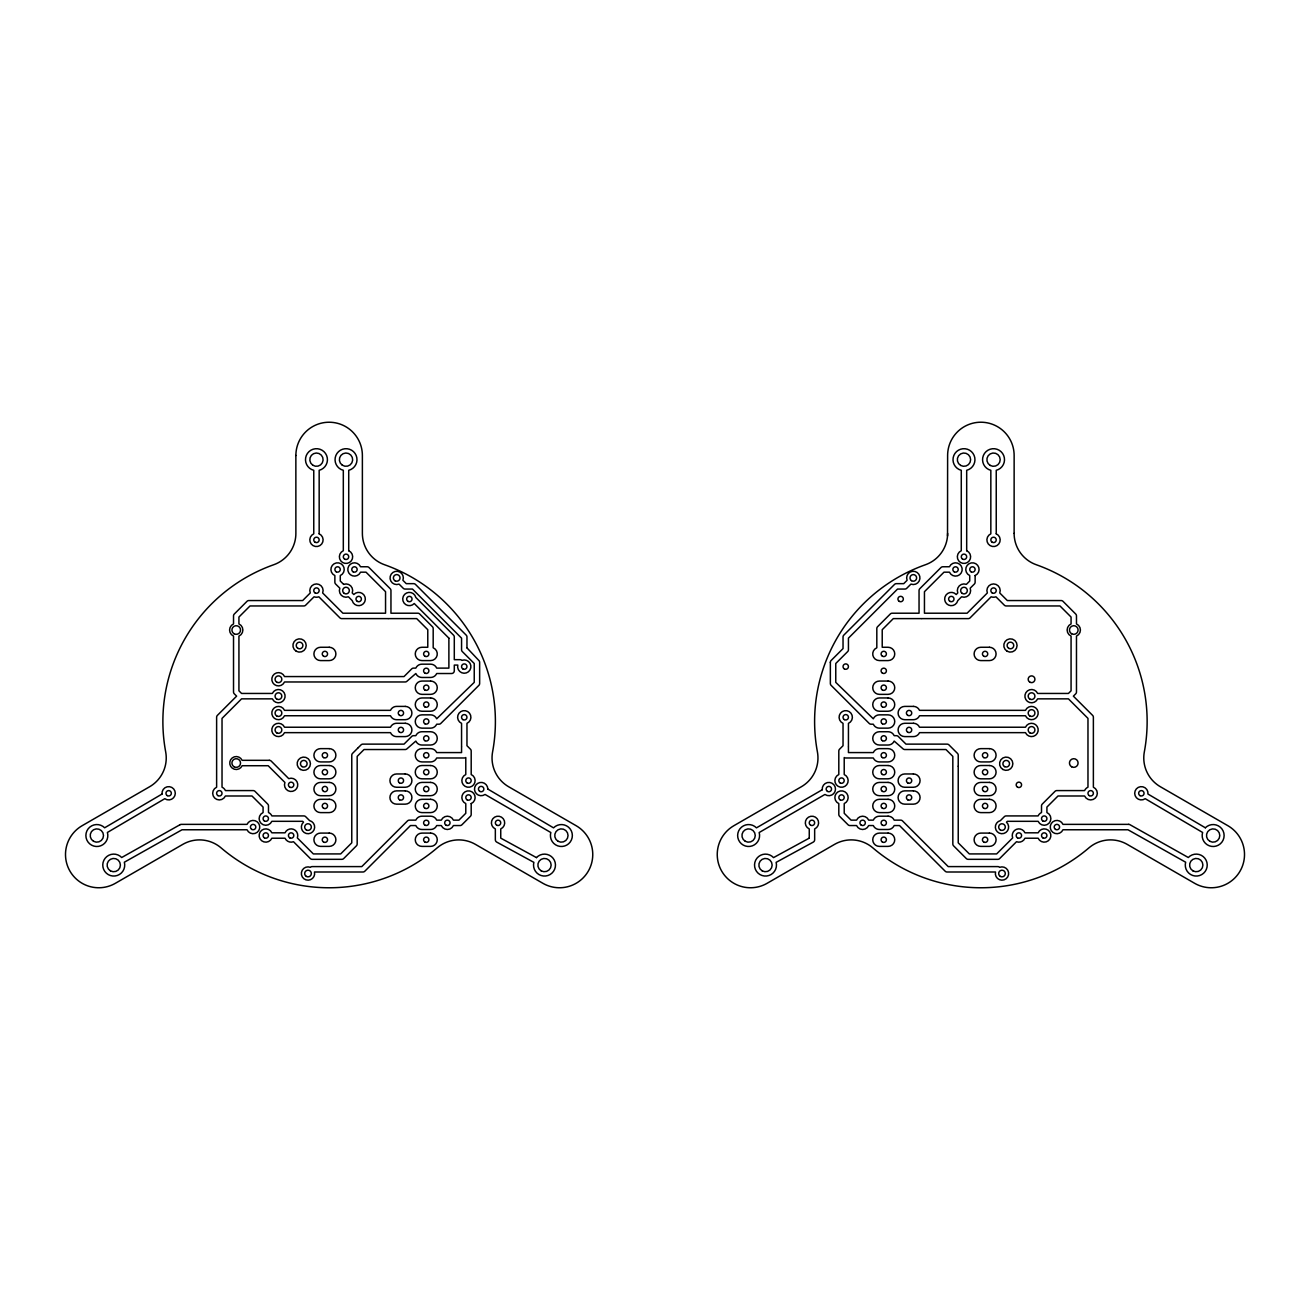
<?xml version="1.0" encoding="UTF-8"?>
<svg xmlns="http://www.w3.org/2000/svg" width="1310" height="1310" viewBox="0 0 1310 1310"><rect width="100%" height="100%" fill="white"/><g stroke="black" fill="none" stroke-linecap="round" stroke-linejoin="round"><path stroke-width="1.5" d="M461.562 746.978L461.562 752.579L436.688 752.579A6.648 6.648 0 0 0 430.613 748.632L421.902 748.632A6.648 6.648 0 0 0 415.254 755.28A6.648 6.648 0 0 0 421.902 761.929L430.613 761.929A6.648 6.648 0 0 0 436.688 757.982L464.149 757.982A2.702 2.702 0 0 0 465.787 757.508L465.787 774.538A6.648 6.648 0 0 0 463.249 784.706A6.648 6.648 0 0 0 473.729 784.706A6.648 6.648 0 0 0 471.191 774.538L471.191 751.056A2.702 2.702 0 0 0 470.29 749.042L466.966 745.717L466.966 723.349A6.648 6.648 0 0 0 469.504 713.18A6.648 6.648 0 0 0 459.024 713.18A6.648 6.648 0 0 0 461.562 723.349L461.562 746.7M848.438 746.7L848.438 723.349A6.648 6.648 0 0 0 850.976 713.18A6.648 6.648 0 0 0 840.496 713.18A6.648 6.648 0 0 0 843.034 723.349L843.034 745.717L839.71 749.042A2.702 2.702 0 0 0 838.809 751.056L838.809 774.538A6.648 6.648 0 0 0 836.271 784.706A6.648 6.648 0 0 0 846.751 784.706A6.648 6.648 0 0 0 844.213 774.538L844.213 757.508A2.702 2.702 0 0 0 845.736 757.982L873.312 757.982A6.648 6.648 0 0 0 879.387 761.929L888.098 761.929A6.648 6.648 0 0 0 894.746 755.28A6.648 6.648 0 0 0 888.098 748.632L879.387 748.632A6.648 6.648 0 0 0 873.312 752.579L848.438 752.579L848.438 746.978M947.523 535.954L947.621 455.471A33.258 33.258 0 0 1 980.879 422.213A33.258 33.258 0 0 1 1014.137 455.471L1014.12 533.399M388.12 618.615L341.795 618.615A2.702 2.702 0 0 1 339.88 617.829L318.838 596.787A6.648 6.648 0 0 1 314.072 596.787L305.705 605.154A2.702 2.702 0 0 1 303.642 605.957L250.013 605.957L238.928 617.043L238.928 623.937A6.648 6.648 0 0 1 238.928 636.087L238.928 690.812L241.564 693.448L272.365 693.448A6.648 6.648 0 0 1 282.551 690.91A6.648 6.648 0 0 1 282.551 701.39A6.648 6.648 0 0 1 272.365 698.852L241.564 698.852L222.029 718.388L222.029 787.212A6.648 6.648 0 0 1 225.402 790.585L253.108 790.585A2.702 2.702 0 0 1 255.024 791.371L267.698 804.045A2.702 2.702 0 0 1 268.485 806.092L268.485 812.544A6.648 6.648 0 0 1 271.858 815.917L303.642 815.917A2.702 2.702 0 0 1 305.705 816.719L309.602 820.617A6.648 6.648 0 0 1 314.04 829.885A6.648 6.648 0 0 1 304.084 832.439A6.648 6.648 0 0 1 303.511 822.172L302.675 821.321L271.858 821.321A6.648 6.648 0 0 1 261.083 823.335A6.648 6.648 0 0 1 263.081 812.544L263.081 807.075L251.995 795.989L225.402 795.989A6.648 6.648 0 0 1 214.627 797.986A6.648 6.648 0 0 1 216.625 787.212L216.625 717.405A2.702 2.702 0 0 1 217.411 715.358L236.619 696.15L234.408 693.94A2.702 2.702 0 0 1 233.524 691.926L233.524 636.087A6.648 6.648 0 0 1 233.524 623.937L233.524 616.06A2.702 2.702 0 0 1 234.31 614.013L246.886 601.437A2.702 2.702 0 0 1 248.884 600.553L302.675 600.553L310.241 592.971A6.648 6.648 0 0 1 316.463 583.933A6.648 6.648 0 0 1 322.669 592.971L342.909 613.211L385.549 613.211L385.549 591.694L366.014 572.175L360.545 572.175A6.648 6.648 0 0 1 350.376 574.713A6.648 6.648 0 0 1 350.376 564.217A6.648 6.648 0 0 1 360.545 566.755L366.996 566.771A2.702 2.702 0 0 1 369.043 567.558L390.167 588.665A2.702 2.702 0 0 1 390.953 590.712L390.953 613.211L417.677 613.211A2.702 2.702 0 0 1 419.724 614.013L432.284 626.573A2.702 2.702 0 0 1 433.184 628.587L433.184 647.795A6.648 6.648 0 0 1 430.613 660.584L421.902 660.584A6.648 6.648 0 0 1 415.254 653.919A6.648 6.648 0 0 1 421.902 647.271L427.781 647.271L427.781 629.701L416.695 618.615L388.366 618.615M921.634 618.615L893.305 618.615L882.219 629.701L882.219 647.271L888.098 647.271A6.648 6.648 0 0 1 894.746 653.919A6.648 6.648 0 0 1 888.098 660.584L879.387 660.584A6.648 6.648 0 0 1 876.816 647.795L876.816 628.587A2.702 2.702 0 0 1 877.716 626.573L890.276 614.013A2.702 2.702 0 0 1 892.323 613.211L919.047 613.211L919.047 590.712A2.702 2.702 0 0 1 919.833 588.665L940.957 567.558A2.702 2.702 0 0 1 943.003 566.771L949.455 566.755A6.648 6.648 0 0 1 959.624 564.217A6.648 6.648 0 0 1 959.624 574.713A6.648 6.648 0 0 1 949.455 572.175L943.986 572.175L924.451 591.694L924.451 613.211L967.091 613.211L987.331 592.971A6.648 6.648 0 0 1 993.537 583.933A6.648 6.648 0 0 1 999.759 592.971L1007.324 600.553L1061.116 600.553A2.702 2.702 0 0 1 1063.114 601.437L1075.69 614.013A2.702 2.702 0 0 1 1076.476 616.06L1076.476 623.937A6.648 6.648 0 0 1 1076.476 636.087L1076.476 691.926A2.702 2.702 0 0 1 1075.592 693.94L1073.381 696.15L1092.589 715.358A2.702 2.702 0 0 1 1093.375 717.405L1093.375 787.212A6.648 6.648 0 0 1 1095.373 797.986A6.648 6.648 0 0 1 1084.598 795.989L1058.005 795.989L1046.919 807.075L1046.919 812.544A6.648 6.648 0 0 1 1048.917 823.335A6.648 6.648 0 0 1 1038.142 821.321L1007.324 821.321L1006.489 822.172A6.648 6.648 0 0 1 1005.916 832.439A6.648 6.648 0 0 1 995.96 829.885A6.648 6.648 0 0 1 1000.398 820.617L1004.295 816.719A2.702 2.702 0 0 1 1006.358 815.917L1038.142 815.917A6.648 6.648 0 0 1 1041.515 812.544L1041.515 806.092A2.702 2.702 0 0 1 1042.302 804.045L1054.976 791.371A2.702 2.702 0 0 1 1056.892 790.585L1084.598 790.585A6.648 6.648 0 0 1 1087.971 787.212L1087.971 718.388L1068.436 698.852L1037.635 698.852A6.648 6.648 0 0 1 1027.449 701.39A6.648 6.648 0 0 1 1027.449 690.91A6.648 6.648 0 0 1 1037.635 693.448L1068.436 693.448L1071.072 690.812L1071.072 636.087A6.648 6.648 0 0 1 1071.072 623.937L1071.072 617.043L1059.986 605.957L1006.358 605.957A2.702 2.702 0 0 1 1004.295 605.154L995.928 596.787A6.648 6.648 0 0 1 991.162 596.787L970.121 617.829A2.702 2.702 0 0 1 968.205 618.615L921.88 618.615M295.863 455.471L295.88 533.383A33.258 33.258 0 0 1 273.708 564.741A166.255 166.255 0 0 0 165.682 751.875A33.258 33.258 0 0 1 149.602 786.753L82.121 825.709A33.258 33.258 0 0 0 69.954 871.134A33.258 33.258 0 0 0 115.378 883.3L182.843 844.344A33.258 33.258 0 0 1 221.079 847.865A166.255 166.255 0 0 0 437.18 847.865A33.258 33.258 0 0 1 475.415 844.361L542.88 883.3A33.258 33.258 0 0 0 588.305 871.134A33.258 33.258 0 0 0 576.138 825.709L508.657 786.753A33.258 33.258 0 0 1 492.593 751.875A166.255 166.255 0 0 0 384.55 564.741A33.258 33.258 0 0 1 362.379 533.383L362.379 455.471A33.241 33.241 0 0 0 329.121 422.229A33.241 33.241 0 0 0 295.88 455.471M1014.12 533.399A33.241 33.241 0 0 0 1036.292 564.741A166.255 166.255 0 0 1 1144.334 751.875A33.258 33.258 0 0 0 1160.398 786.753L1227.879 825.709A33.258 33.258 0 0 1 1240.062 871.134A33.258 33.258 0 0 1 1194.622 883.3L1127.157 844.344A33.241 33.241 0 0 0 1088.921 847.865A166.255 166.255 0 0 1 872.837 847.865A33.258 33.258 0 0 0 834.601 844.344L767.12 883.3A33.258 33.258 0 0 1 721.695 871.134A33.258 33.258 0 0 1 733.862 825.709L801.343 786.753A33.258 33.258 0 0 0 817.407 751.875A166.255 166.255 0 0 1 925.449 564.741A33.258 33.258 0 0 0 947.621 533.383M448.888 638.15L448.888 668.116L436.688 668.116A6.648 6.648 0 0 0 430.613 664.17L421.902 664.17A6.648 6.648 0 0 0 415.827 668.116L413.583 668.116A2.702 2.702 0 0 0 411.586 669.001L404.02 676.566L284.532 676.566A6.648 6.648 0 0 0 274.363 674.028A6.648 6.648 0 0 0 274.363 684.508A6.648 6.648 0 0 0 284.532 681.97L405.134 681.97A2.702 2.702 0 0 0 407.148 681.069L415.827 673.52A6.648 6.648 0 0 0 421.902 677.466L430.613 677.466A6.648 6.648 0 0 0 436.688 673.52L451.475 673.52A2.702 2.702 0 0 0 454.292 670.818L454.292 665.071L457.796 665.071A6.648 6.648 0 0 0 464.051 673.242A6.648 6.648 0 0 0 470.814 665.48A6.648 6.648 0 0 0 461.873 660.387A2.702 2.702 0 0 0 460.039 659.667L454.292 659.667L454.292 637.037A2.702 2.702 0 0 0 453.407 635.023L415.827 597.442A6.648 6.648 0 0 0 406.558 593.004A6.648 6.648 0 0 0 404.004 602.96A6.648 6.648 0 0 0 414.255 603.517L448.888 638.15M466.966 647.877L478.838 660.453A2.702 2.702 0 0 1 479.64 662.516L479.64 683.443A2.702 2.702 0 0 1 478.838 685.392L440.831 723.398A2.702 2.702 0 0 1 438.784 724.201L436.688 724.201A6.648 6.648 0 0 1 430.613 728.147L421.902 728.147A6.648 6.648 0 0 1 415.254 721.499A6.648 6.648 0 0 1 421.902 714.851L430.613 714.851A6.648 6.648 0 0 1 436.688 718.797L474.236 682.363L474.236 663.499L462.446 651.709A2.702 2.702 0 0 1 461.562 649.711L461.562 638.15L412.47 589.058L405.281 589.058A2.702 2.702 0 0 1 403.234 588.272L399.075 584.113A6.648 6.648 0 0 1 390.102 578.725A6.648 6.648 0 0 1 397.503 571.307A6.648 6.648 0 0 1 402.907 580.297L406.264 583.654L413.583 583.654A2.702 2.702 0 0 1 415.499 584.44L466.18 635.121A2.702 2.702 0 0 1 466.966 637.168L466.966 647.877M471.191 803.587L471.191 814.263A2.702 2.702 0 0 1 470.405 816.31L462.053 824.661A2.702 2.702 0 0 1 460.039 825.546L453.44 825.546A6.648 6.648 0 0 1 441.29 825.546L436.688 825.546A6.648 6.648 0 0 1 430.613 829.492L421.902 829.492A6.648 6.648 0 0 1 415.827 825.546L410.488 825.546L364.819 871.215A2.702 2.702 0 0 1 362.772 872.001L314.482 872.001A6.648 6.648 0 0 1 308.227 880.173A6.648 6.648 0 0 1 301.447 872.411A6.648 6.648 0 0 1 310.404 867.318A2.702 2.702 0 0 1 312.369 866.598L361.789 866.598L407.459 820.944A2.702 2.702 0 0 1 409.506 820.142L415.827 820.142A6.648 6.648 0 0 1 421.902 816.195L430.613 816.195A6.648 6.648 0 0 1 436.688 820.142L441.29 820.142A6.648 6.648 0 0 1 453.44 820.142L458.926 820.142L465.787 813.281L465.787 803.587A6.648 6.648 0 0 1 463.249 793.418A6.648 6.648 0 0 1 473.729 793.418A6.648 6.648 0 0 1 471.191 803.587M830.36 662.516L830.36 683.443A2.702 2.702 0 0 0 831.162 685.392L869.169 723.398A2.702 2.702 0 0 0 871.215 724.201L873.312 724.201A6.648 6.648 0 0 0 879.387 728.147L888.098 728.147A6.648 6.648 0 0 0 894.746 721.499A6.648 6.648 0 0 0 888.098 714.851L879.387 714.851A6.648 6.648 0 0 0 873.312 718.797L835.764 682.363L835.764 663.499L847.554 651.709A2.702 2.702 0 0 0 848.438 649.711L848.438 638.15L897.53 589.058L904.719 589.058A2.702 2.702 0 0 0 906.766 588.272L910.925 584.113A6.648 6.648 0 0 0 919.898 578.725A6.648 6.648 0 0 0 912.497 571.307A6.648 6.648 0 0 0 907.093 580.297L903.736 583.654L896.417 583.654A2.702 2.702 0 0 0 894.501 584.44L843.82 635.121A2.702 2.702 0 0 0 843.034 637.168L843.034 648.581L831.162 660.453A2.702 2.702 0 0 0 830.36 662.516M958.232 766.219L958.232 842.838L969.318 853.923L996.648 853.923L1012.679 837.909A6.648 6.648 0 0 1 1016.331 829.377A6.648 6.648 0 0 1 1024.96 832.816L1038.142 832.816A6.648 6.648 0 0 1 1048.311 830.278A6.648 6.648 0 0 1 1048.311 840.758A6.648 6.648 0 0 1 1038.142 838.22L1024.96 838.22A6.648 6.648 0 0 1 1016.494 841.724L999.677 858.541A2.702 2.702 0 0 1 997.762 859.344L968.352 859.327A2.702 2.702 0 0 1 966.289 858.541L953.631 845.867A2.702 2.702 0 0 1 952.828 843.967L952.828 756.394L945.967 749.533L904.997 749.533A2.702 2.702 0 0 1 902.95 748.747L894.173 741.083A6.648 6.648 0 0 1 888.098 745.03L879.387 745.03A6.648 6.648 0 0 1 872.738 738.381A6.648 6.648 0 0 1 879.387 731.733L888.098 731.733A6.648 6.648 0 0 1 894.173 735.68L896.417 735.68A2.702 2.702 0 0 1 898.414 736.58L905.98 744.129L947.097 744.129A2.702 2.702 0 0 1 949.095 745.03L957.348 753.266A2.702 2.702 0 0 1 958.232 755.28L958.232 766.219M975.131 575.548L975.131 582A2.702 2.702 0 0 1 974.345 584.047L970.186 588.19A6.648 6.648 0 0 1 961.589 596.787L957.774 600.619A6.648 6.648 0 0 1 948.505 605.056A6.648 6.648 0 0 1 945.951 595.1A6.648 6.648 0 0 1 956.218 594.527L957.774 592.971A6.648 6.648 0 0 1 966.371 584.375L969.728 581.018L969.728 575.548A6.648 6.648 0 0 1 967.189 565.363A6.648 6.648 0 0 1 977.669 565.363A6.648 6.648 0 0 1 975.131 575.548M487.811 789.062L553.541 827.855A10.988 10.988 0 0 1 571.324 830.851A10.988 10.988 0 0 1 562.285 846.456A10.988 10.988 0 0 1 550.822 832.521L485.06 794.45A6.648 6.648 0 0 1 475.072 791.764A6.648 6.648 0 0 1 479.771 782.561A6.648 6.648 0 0 1 487.811 789.062L487.811 789.111M358.318 747.601L352.652 753.266A2.702 2.702 0 0 0 351.768 755.28L351.768 842.838L340.682 853.923L313.352 853.923L297.321 837.909A6.648 6.648 0 0 0 293.669 829.377A6.648 6.648 0 0 0 285.04 832.816L271.858 832.816A6.648 6.648 0 0 0 261.689 830.278A6.648 6.648 0 0 0 261.689 840.758A6.648 6.648 0 0 0 271.858 838.22L285.04 838.22A6.648 6.648 0 0 0 293.505 841.724L310.323 858.541A2.702 2.702 0 0 0 312.238 859.344L341.648 859.327A2.702 2.702 0 0 0 343.711 858.541L356.369 845.867A2.702 2.702 0 0 0 357.171 843.967L357.171 756.394L364.033 749.533L405.003 749.533A2.702 2.702 0 0 0 407.05 748.747L415.827 741.083A6.648 6.648 0 0 0 421.902 745.03L430.613 745.03A6.648 6.648 0 0 0 437.262 738.381A6.648 6.648 0 0 0 430.613 731.733L421.902 731.733A6.648 6.648 0 0 0 415.827 735.68L413.583 735.68A2.702 2.702 0 0 0 411.586 736.58L404.02 744.129L362.903 744.129A2.702 2.702 0 0 0 360.905 745.03L358.318 747.601M162.047 794.04L104.653 827.789A10.988 10.988 0 0 0 86.886 830.917A10.988 10.988 0 0 0 96.039 846.473A10.988 10.988 0 0 0 107.404 832.456L164.782 798.691A6.648 6.648 0 0 0 174.836 795.727A6.648 6.648 0 0 0 169.514 786.688A6.648 6.648 0 0 0 162.047 794.04M822.238 789.766L756.459 827.855A10.988 10.988 0 0 0 738.676 830.851A10.988 10.988 0 0 0 747.715 846.456A10.988 10.988 0 0 0 759.178 832.521L824.94 794.45A6.648 6.648 0 0 0 835.01 791.551A6.648 6.648 0 0 0 829.754 782.479A6.648 6.648 0 0 0 822.238 789.766M179.847 824.809L121.699 857.51A10.988 10.988 0 0 0 103.867 860.277A10.988 10.988 0 0 0 112.725 876.013A10.988 10.988 0 0 0 124.352 862.209L182.024 829.77L247.033 829.77A6.648 6.648 0 0 0 257.202 832.308A6.648 6.648 0 0 0 257.202 821.828A6.648 6.648 0 0 0 247.033 824.367L181.32 824.367A2.718 2.718 0 0 0 179.847 824.809M809.252 838.138L773.539 857.608A10.988 10.988 0 0 0 755.69 860.162A10.988 10.988 0 0 0 764.319 875.997A10.988 10.988 0 0 0 776.142 862.357L813.248 842.117A2.702 2.702 0 0 0 814.656 839.71L814.656 828.919A6.648 6.648 0 0 0 817.194 818.75A6.648 6.648 0 0 0 806.714 818.75A6.648 6.648 0 0 0 809.252 828.919L809.252 838.138M329.252 647.271L320.557 647.271A6.648 6.648 0 0 0 313.909 653.919A6.648 6.648 0 0 0 320.557 660.584L329.252 660.584A6.648 6.648 0 0 0 335.9 653.919A6.648 6.648 0 0 0 329.252 647.271M989.443 647.271L980.748 647.271A6.648 6.648 0 0 0 974.1 653.919A6.648 6.648 0 0 0 980.748 660.584L989.443 660.584A6.648 6.648 0 0 0 996.091 653.919A6.648 6.648 0 0 0 989.443 647.271M430.613 681.053L421.902 681.053A6.648 6.648 0 0 0 415.254 687.717A6.648 6.648 0 0 0 421.902 694.365L430.613 694.365A6.648 6.648 0 0 0 437.262 687.717A6.648 6.648 0 0 0 430.613 681.053M888.098 681.053L879.387 681.053A6.648 6.648 0 0 0 872.738 687.717A6.648 6.648 0 0 0 879.387 694.365L888.098 694.365A6.648 6.648 0 0 0 894.746 687.717A6.648 6.648 0 0 0 888.098 681.053M430.613 697.952L421.902 697.952A6.648 6.648 0 0 0 415.254 704.6A6.648 6.648 0 0 0 421.902 711.248L430.613 711.248A6.648 6.648 0 0 0 437.262 704.6A6.648 6.648 0 0 0 430.613 697.952M888.098 697.952L879.387 697.952A6.648 6.648 0 0 0 872.738 704.6A6.648 6.648 0 0 0 879.387 711.248L888.098 711.248A6.648 6.648 0 0 0 894.746 704.6A6.648 6.648 0 0 0 888.098 697.952M405.265 706.401L396.57 706.401A6.648 6.648 0 0 0 390.495 710.347L284.532 710.347A6.648 6.648 0 0 0 274.363 707.809A6.648 6.648 0 0 0 274.363 718.289A6.648 6.648 0 0 0 284.532 715.751L390.495 715.751A6.648 6.648 0 0 0 396.57 719.698L405.265 719.698A6.648 6.648 0 0 0 411.913 713.049A6.648 6.648 0 0 0 405.265 706.401M913.43 706.401L904.735 706.401A6.648 6.648 0 0 0 898.087 713.049A6.648 6.648 0 0 0 904.735 719.698L913.43 719.698A6.648 6.648 0 0 0 919.505 715.751L1025.468 715.751A6.648 6.648 0 0 0 1035.637 718.289A6.648 6.648 0 0 0 1035.637 707.809A6.648 6.648 0 0 0 1025.468 710.347L919.505 710.347A6.648 6.648 0 0 0 913.43 706.401M405.265 723.284L396.57 723.284A6.648 6.648 0 0 0 390.495 727.23L284.532 727.23A6.648 6.648 0 0 0 274.363 724.692A6.648 6.648 0 0 0 274.363 735.188A6.648 6.648 0 0 0 284.532 732.65L390.495 732.65A6.648 6.648 0 0 0 396.57 736.597L405.265 736.597A6.648 6.648 0 0 0 411.913 729.948A6.648 6.648 0 0 0 405.265 723.284M913.43 723.284L904.735 723.284A6.648 6.648 0 0 0 898.087 729.948A6.648 6.648 0 0 0 904.735 736.597L913.43 736.597A6.648 6.648 0 0 0 919.505 732.65L1025.468 732.65A6.648 6.648 0 0 0 1035.637 735.188A6.648 6.648 0 0 0 1035.637 724.692A6.648 6.648 0 0 0 1025.468 727.23L919.505 727.23A6.648 6.648 0 0 0 913.43 723.284M329.252 748.632L320.557 748.632A6.648 6.648 0 0 0 313.909 755.28A6.648 6.648 0 0 0 320.557 761.929L329.252 761.929A6.648 6.648 0 0 0 335.9 755.28A6.648 6.648 0 0 0 329.252 748.632M989.443 748.632L980.748 748.632A6.648 6.648 0 0 0 974.1 755.28A6.648 6.648 0 0 0 980.748 761.929L989.443 761.929A6.648 6.648 0 0 0 996.091 755.28A6.648 6.648 0 0 0 989.443 748.632M269.27 760.324L242.121 760.324A6.484 6.484 0 0 0 232.214 757.933A6.484 6.484 0 0 0 232.214 768.118A6.484 6.484 0 0 0 242.121 765.728L268.19 765.728L284.909 782.463A6.648 6.648 0 0 0 290.312 791.437A6.648 6.648 0 0 0 297.714 784.035A6.648 6.648 0 0 0 288.74 778.631L271.219 761.11A2.702 2.702 0 0 0 269.27 760.324M329.252 765.515L320.557 765.515A6.648 6.648 0 0 0 313.909 772.179A6.648 6.648 0 0 0 320.557 778.828L329.252 778.828A6.648 6.648 0 0 0 335.9 772.179A6.648 6.648 0 0 0 329.252 765.515M430.613 765.515L421.902 765.515A6.648 6.648 0 0 0 415.254 772.179A6.648 6.648 0 0 0 421.902 778.828L430.613 778.828A6.648 6.648 0 0 0 437.262 772.179A6.648 6.648 0 0 0 430.613 765.515M888.098 765.515L879.387 765.515A6.648 6.648 0 0 0 872.738 772.179A6.648 6.648 0 0 0 879.387 778.828L888.098 778.828A6.648 6.648 0 0 0 894.746 772.179A6.648 6.648 0 0 0 888.098 765.515M989.443 765.515L980.748 765.515A6.648 6.648 0 0 0 974.1 772.179A6.648 6.648 0 0 0 980.748 778.828L989.443 778.828A6.648 6.648 0 0 0 996.091 772.179A6.648 6.648 0 0 0 989.443 765.515M405.265 773.964L396.57 773.964A6.648 6.648 0 0 0 389.921 780.613A6.648 6.648 0 0 0 396.57 787.261L405.265 787.261A6.648 6.648 0 0 0 411.913 780.613A6.648 6.648 0 0 0 405.265 773.964M913.43 773.964L904.735 773.964A6.648 6.648 0 0 0 898.087 780.613A6.648 6.648 0 0 0 904.735 787.261L913.43 787.261A6.648 6.648 0 0 0 920.078 780.613A6.648 6.648 0 0 0 913.43 773.964M329.252 782.414L320.557 782.414A6.648 6.648 0 0 0 313.909 789.062A6.648 6.648 0 0 0 320.557 795.71L329.252 795.71A6.648 6.648 0 0 0 335.9 789.062A6.648 6.648 0 0 0 329.252 782.414M430.613 782.414L421.902 782.414A6.648 6.648 0 0 0 415.254 789.062A6.648 6.648 0 0 0 421.902 795.71L430.613 795.71A6.648 6.648 0 0 0 437.262 789.062A6.648 6.648 0 0 0 430.613 782.414M888.098 782.414L879.387 782.414A6.648 6.648 0 0 0 872.738 789.062A6.648 6.648 0 0 0 879.387 795.71L888.098 795.71A6.648 6.648 0 0 0 894.746 789.062A6.648 6.648 0 0 0 888.098 782.414M989.443 782.414L980.748 782.414A6.648 6.648 0 0 0 974.1 789.062A6.648 6.648 0 0 0 980.748 795.71L989.443 795.71A6.648 6.648 0 0 0 996.091 789.062A6.648 6.648 0 0 0 989.443 782.414M405.265 790.863L396.57 790.863A6.648 6.648 0 0 0 389.921 797.512A6.648 6.648 0 0 0 396.57 804.16L405.265 804.16A6.648 6.648 0 0 0 411.913 797.512A6.648 6.648 0 0 0 405.265 790.863M913.43 790.863L904.735 790.863A6.648 6.648 0 0 0 898.087 797.512A6.648 6.648 0 0 0 904.735 804.16L913.43 804.16A6.648 6.648 0 0 0 920.078 797.512A6.648 6.648 0 0 0 913.43 790.863M329.252 799.313L320.557 799.313A6.648 6.648 0 0 0 313.909 805.961A6.648 6.648 0 0 0 320.557 812.609L329.252 812.609A6.648 6.648 0 0 0 335.9 805.961A6.648 6.648 0 0 0 329.252 799.313M430.613 799.313L421.902 799.313A6.648 6.648 0 0 0 415.254 805.961A6.648 6.648 0 0 0 421.902 812.609L430.613 812.609A6.648 6.648 0 0 0 437.262 805.961A6.648 6.648 0 0 0 430.613 799.313M888.098 799.313L879.387 799.313A6.648 6.648 0 0 0 872.738 805.961A6.648 6.648 0 0 0 879.387 812.609L888.098 812.609A6.648 6.648 0 0 0 894.746 805.961A6.648 6.648 0 0 0 888.098 799.313M989.443 799.313L980.748 799.313A6.648 6.648 0 0 0 974.1 805.961A6.648 6.648 0 0 0 980.748 812.609L989.443 812.609A6.648 6.648 0 0 0 996.091 805.961A6.648 6.648 0 0 0 989.443 799.313M888.098 816.195L879.387 816.195A6.648 6.648 0 0 0 873.312 820.142L868.71 820.142A6.648 6.648 0 0 0 856.56 820.142L851.074 820.142L844.213 813.281L844.213 803.587A6.648 6.648 0 0 0 846.751 793.418A6.648 6.648 0 0 0 836.271 793.418A6.648 6.648 0 0 0 838.809 803.587L838.809 814.263A2.702 2.702 0 0 0 839.595 816.31L847.947 824.661A2.702 2.702 0 0 0 849.961 825.546L856.56 825.546A6.648 6.648 0 0 0 868.71 825.546L873.312 825.546A6.648 6.648 0 0 0 879.387 829.492L888.098 829.492A6.648 6.648 0 0 0 894.173 825.546L899.512 825.546L945.181 871.215A2.702 2.702 0 0 0 947.228 872.001L995.518 872.001A6.648 6.648 0 0 0 1001.773 880.173A6.648 6.648 0 0 0 1008.553 872.411A6.648 6.648 0 0 0 999.596 867.318A2.702 2.702 0 0 0 997.63 866.598L948.211 866.598L902.541 820.944A2.702 2.702 0 0 0 900.494 820.142L894.173 820.142A6.648 6.648 0 0 0 888.098 816.195M1128.68 824.367L1062.967 824.367A6.648 6.648 0 0 0 1052.798 821.828A6.648 6.648 0 0 0 1052.798 832.308A6.648 6.648 0 0 0 1062.967 829.77L1127.976 829.77L1185.648 862.209A10.988 10.988 0 0 0 1197.274 876.013A10.988 10.988 0 0 0 1206.133 860.277A10.988 10.988 0 0 0 1188.301 857.51L1130.153 824.809A2.718 2.718 0 0 0 1128.68 824.367M329.252 833.094L320.557 833.094A6.648 6.648 0 0 0 313.909 839.743A6.648 6.648 0 0 0 320.557 846.391L329.252 846.391A6.648 6.648 0 0 0 335.9 839.743A6.648 6.648 0 0 0 329.252 833.094M430.613 833.094L421.902 833.094A6.648 6.648 0 0 0 415.254 839.743A6.648 6.648 0 0 0 421.902 846.391L430.613 846.391A6.648 6.648 0 0 0 437.262 839.743A6.648 6.648 0 0 0 430.613 833.094M888.098 833.094L879.387 833.094A6.648 6.648 0 0 0 872.738 839.743A6.648 6.648 0 0 0 879.387 846.391L888.098 846.391A6.648 6.648 0 0 0 894.746 839.743A6.648 6.648 0 0 0 888.098 833.094M989.443 833.094L980.748 833.094A6.648 6.648 0 0 0 974.1 839.743A6.648 6.648 0 0 0 980.748 846.391L989.443 846.391A6.648 6.648 0 0 0 996.091 839.743A6.648 6.648 0 0 0 989.443 833.094M536.461 857.608L500.748 838.138L500.748 828.919A6.648 6.648 0 0 0 503.286 818.75A6.648 6.648 0 0 0 492.806 818.75A6.648 6.648 0 0 0 495.344 828.919L495.344 839.71A2.702 2.702 0 0 0 496.752 842.117L533.858 862.357A10.988 10.988 0 0 0 545.681 875.997A10.988 10.988 0 0 0 554.31 860.162A10.988 10.988 0 0 0 536.461 857.608M1205.347 827.789L1147.953 794.04A6.648 6.648 0 0 0 1140.486 786.688A6.648 6.648 0 0 0 1135.164 795.727A6.648 6.648 0 0 0 1145.218 798.691L1202.596 832.456A10.988 10.988 0 0 0 1213.961 846.473A10.988 10.988 0 0 0 1223.114 830.917A10.988 10.988 0 0 0 1205.347 827.789M343.629 584.375L340.273 581.018L340.273 575.548A6.648 6.648 0 0 0 342.811 565.363A6.648 6.648 0 0 0 332.331 565.363A6.648 6.648 0 0 0 334.869 575.548L334.869 582A2.702 2.702 0 0 0 335.655 584.047L339.814 588.19A6.648 6.648 0 0 0 348.411 596.787L352.226 600.619A6.648 6.648 0 0 0 361.494 605.056A6.648 6.648 0 0 0 364.049 595.1A6.648 6.648 0 0 0 353.782 594.527L352.226 592.971A6.648 6.648 0 0 0 343.629 584.375M996.239 533.825L996.239 470.306A10.988 10.988 0 0 0 1002.559 453.407A10.988 10.988 0 0 0 984.514 453.407A10.988 10.988 0 0 0 990.835 470.306L990.835 533.825A6.648 6.648 0 0 0 988.297 543.994A6.648 6.648 0 0 0 998.777 543.994A6.648 6.648 0 0 0 996.239 533.825M966.682 550.724L966.682 470.306A10.988 10.988 0 0 0 973.003 453.407A10.988 10.988 0 0 0 954.957 453.407A10.988 10.988 0 0 0 961.278 470.306L961.278 550.724A6.648 6.648 0 0 0 958.74 560.893A6.648 6.648 0 0 0 969.22 560.893A6.648 6.648 0 0 0 966.682 550.724M348.722 550.724L348.722 470.306A10.988 10.988 0 0 0 355.043 453.407A10.988 10.988 0 0 0 336.998 453.407A10.988 10.988 0 0 0 343.318 470.306L343.318 550.724A6.648 6.648 0 0 0 340.78 560.893A6.648 6.648 0 0 0 351.26 560.893A6.648 6.648 0 0 0 348.722 550.724M319.165 533.825L319.165 470.306A10.988 10.988 0 0 0 325.486 453.407A10.988 10.988 0 0 0 307.441 453.407A10.988 10.988 0 0 0 313.761 470.306L313.761 533.825A6.648 6.648 0 0 0 311.223 543.994A6.648 6.648 0 0 0 321.703 543.994A6.648 6.648 0 0 0 319.165 533.825M234.064 633.762A4.323 4.323 0 0 0 240.549 630.012A4.323 4.323 0 0 0 234.064 626.278A4.323 4.323 0 0 0 234.064 633.762M234.064 766.776A4.323 4.323 0 0 0 240.549 763.026A4.323 4.323 0 0 0 234.064 759.276A4.323 4.323 0 0 0 234.064 766.776M276.754 732.863A3.373 3.373 0 0 0 281.83 729.948A3.373 3.373 0 0 0 276.754 727.017A3.373 3.373 0 0 0 276.754 732.863M276.754 715.981A3.373 3.373 0 0 0 281.83 713.049A3.373 3.373 0 0 0 276.754 710.118A3.373 3.373 0 0 0 276.754 715.981M276.754 699.082A3.373 3.373 0 0 0 281.83 696.15A3.373 3.373 0 0 0 276.754 693.236A3.373 3.373 0 0 0 276.754 699.082M276.754 682.183A3.373 3.373 0 0 0 281.83 679.268A3.373 3.373 0 0 0 276.754 676.337A3.373 3.373 0 0 0 276.754 682.183M342.287 465.165A6.648 6.648 0 0 0 352.652 460.137A6.648 6.648 0 0 0 343.105 453.686A6.648 6.648 0 0 0 342.287 465.165M312.73 465.165A6.648 6.648 0 0 0 323.095 460.137A6.648 6.648 0 0 0 313.548 453.686A6.648 6.648 0 0 0 312.73 465.165M93.534 841.282A6.648 6.648 0 0 0 103.506 835.518A6.648 6.648 0 0 0 93.534 829.754A6.648 6.648 0 0 0 93.534 841.282M110.417 870.839A6.648 6.648 0 0 0 120.405 865.075A6.648 6.648 0 0 0 110.417 859.327A6.648 6.648 0 0 0 110.417 870.839M541.177 870.839A6.648 6.648 0 0 0 551.15 865.075A6.648 6.648 0 0 0 541.177 859.327A6.648 6.648 0 0 0 541.177 870.839M558.076 841.282A6.648 6.648 0 0 0 568.049 835.518A6.648 6.648 0 0 0 558.076 829.754A6.648 6.648 0 0 0 558.076 841.282M336.228 571.799A2.702 2.702 0 0 0 340.273 569.457A2.702 2.702 0 0 0 336.228 567.132A2.702 2.702 0 0 0 336.228 571.799M344.661 559.141A2.702 2.702 0 0 0 348.722 556.799A2.702 2.702 0 0 0 344.661 554.457A2.702 2.702 0 0 0 344.661 559.141M353.11 571.799A2.702 2.702 0 0 0 357.171 569.457A2.702 2.702 0 0 0 353.11 567.132A2.702 2.702 0 0 0 353.11 571.799M264.423 837.86A2.702 2.702 0 0 0 268.485 835.518A2.702 2.702 0 0 0 264.423 833.176A2.702 2.702 0 0 0 264.423 837.86M251.766 829.41A2.702 2.702 0 0 0 255.81 827.068A2.702 2.702 0 0 0 251.766 824.727A2.702 2.702 0 0 0 251.766 829.41M264.26 820.862A2.702 2.702 0 0 0 268.468 818.816A2.702 2.702 0 0 0 264.604 816.195A2.702 2.702 0 0 0 264.26 820.862M467.13 782.954A2.702 2.702 0 0 0 471.191 780.613A2.702 2.702 0 0 0 467.13 778.271A2.702 2.702 0 0 0 467.13 782.954M479.804 791.404A2.702 2.702 0 0 0 483.865 789.062A2.702 2.702 0 0 0 479.804 786.721A2.702 2.702 0 0 0 479.804 791.404M467.13 799.853A2.702 2.702 0 0 0 471.191 797.512A2.702 2.702 0 0 0 467.13 795.17A2.702 2.702 0 0 0 467.13 799.853M315.104 542.242A2.702 2.702 0 0 0 319.165 539.9A2.702 2.702 0 0 0 315.104 537.558A2.702 2.702 0 0 0 315.104 542.242M315.104 592.922A2.702 2.702 0 0 0 319.165 590.581A2.702 2.702 0 0 0 315.104 588.239A2.702 2.702 0 0 0 315.104 592.922M408.016 601.372A2.702 2.702 0 0 0 412.06 599.03A2.702 2.702 0 0 0 408.016 596.689A2.702 2.702 0 0 0 408.016 601.372M357.335 601.372A2.702 2.702 0 0 0 361.396 599.03A2.702 2.702 0 0 0 357.335 596.689A2.702 2.702 0 0 0 357.335 601.372M167.303 795.628A2.702 2.702 0 0 0 171.348 793.287A2.702 2.702 0 0 0 167.303 790.945A2.702 2.702 0 0 0 167.303 795.628M217.968 795.628A2.702 2.702 0 0 0 222.029 793.287A2.702 2.702 0 0 0 217.968 790.945A2.702 2.702 0 0 0 217.968 795.628M289.772 787.179A2.702 2.702 0 0 0 293.817 784.837A2.702 2.702 0 0 0 289.772 782.496A2.702 2.702 0 0 0 289.772 787.179M289.772 837.86A2.702 2.702 0 0 0 293.817 835.518A2.702 2.702 0 0 0 289.772 833.176A2.702 2.702 0 0 0 289.772 837.86M496.703 825.185A2.702 2.702 0 0 0 500.748 822.844A2.702 2.702 0 0 0 496.703 820.502A2.702 2.702 0 0 0 496.703 825.185M446.022 825.185A2.702 2.702 0 0 0 450.067 822.844A2.702 2.702 0 0 0 446.022 820.502A2.702 2.702 0 0 0 446.022 825.185M462.905 668.935A2.702 2.702 0 0 0 466.966 666.593A2.702 2.702 0 0 0 462.905 664.252A2.702 2.702 0 0 0 462.905 668.935M462.905 719.616A2.702 2.702 0 0 0 466.966 717.274A2.702 2.702 0 0 0 462.905 714.933A2.702 2.702 0 0 0 462.905 719.616M424.931 723.791A2.653 2.653 0 0 0 428.91 721.499A2.653 2.653 0 0 0 424.931 719.19A2.653 2.653 0 0 0 424.931 723.791M424.931 740.69A2.653 2.653 0 0 0 428.91 738.381A2.653 2.653 0 0 0 424.931 736.089A2.653 2.653 0 0 0 424.931 740.69M424.931 757.589A2.653 2.653 0 0 0 428.91 755.28A2.653 2.653 0 0 0 424.931 752.972A2.653 2.653 0 0 0 424.931 757.589M424.767 774.374A2.653 2.653 0 0 0 428.91 772.36A2.653 2.653 0 0 0 425.095 769.772A2.653 2.653 0 0 0 424.767 774.374M399.583 732.241A2.653 2.653 0 0 0 403.578 729.948A2.653 2.653 0 0 0 399.583 727.639A2.653 2.653 0 0 0 399.583 732.241M399.583 715.358A2.653 2.653 0 0 0 403.578 713.049A2.653 2.653 0 0 0 399.583 710.74A2.653 2.653 0 0 0 399.583 715.358M399.583 799.82A2.653 2.653 0 0 0 403.578 797.512A2.653 2.653 0 0 0 399.583 795.203A2.653 2.653 0 0 0 399.583 799.82M399.419 782.823A2.653 2.653 0 0 0 403.578 780.809A2.653 2.653 0 0 0 399.763 778.222A2.653 2.653 0 0 0 399.419 782.823M323.57 757.589A2.653 2.653 0 0 0 327.565 755.28A2.653 2.653 0 0 0 323.57 752.972A2.653 2.653 0 0 0 323.57 757.589M323.57 774.472A2.653 2.653 0 0 0 327.565 772.179A2.653 2.653 0 0 0 323.57 769.871A2.653 2.653 0 0 0 323.57 774.472M323.57 791.371A2.653 2.653 0 0 0 327.565 789.062A2.653 2.653 0 0 0 323.57 786.753A2.653 2.653 0 0 0 323.57 791.371M323.57 808.254A2.653 2.653 0 0 0 327.565 805.961A2.653 2.653 0 0 0 323.57 803.652A2.653 2.653 0 0 0 323.57 808.254M323.57 842.052A2.653 2.653 0 0 0 327.565 839.743A2.653 2.653 0 0 0 323.57 837.434A2.653 2.653 0 0 0 323.57 842.052M424.931 842.052A2.653 2.653 0 0 0 428.91 839.743A2.653 2.653 0 0 0 424.931 837.434A2.653 2.653 0 0 0 424.931 842.052M424.931 825.153A2.653 2.653 0 0 0 428.91 822.844A2.653 2.653 0 0 0 424.931 820.551A2.653 2.653 0 0 0 424.931 825.153M424.931 808.254A2.653 2.653 0 0 0 428.91 805.961A2.653 2.653 0 0 0 424.931 803.652A2.653 2.653 0 0 0 424.931 808.254M424.931 791.371A2.653 2.653 0 0 0 428.91 789.062A2.653 2.653 0 0 0 424.931 786.753A2.653 2.653 0 0 0 424.931 791.371M424.931 673.127A2.653 2.653 0 0 0 428.91 670.818A2.653 2.653 0 0 0 424.931 668.509A2.653 2.653 0 0 0 424.931 673.127M424.931 656.228A2.653 2.653 0 0 0 428.91 653.919A2.653 2.653 0 0 0 424.931 651.627A2.653 2.653 0 0 0 424.931 656.228M424.767 689.911A2.653 2.653 0 0 0 428.91 687.897A2.653 2.653 0 0 0 425.095 685.31A2.653 2.653 0 0 0 424.767 689.911M323.57 656.228A2.653 2.653 0 0 0 327.565 653.919A2.653 2.653 0 0 0 323.57 651.627A2.653 2.653 0 0 0 323.57 656.228M424.931 706.909A2.653 2.653 0 0 0 428.91 704.6A2.653 2.653 0 0 0 424.931 702.291A2.653 2.653 0 0 0 424.931 706.909M306.344 829.95A3.324 3.324 0 0 0 311.338 827.068A3.324 3.324 0 0 0 306.344 824.186A3.324 3.324 0 0 0 306.344 829.95M306.344 876.406A3.324 3.324 0 0 0 311.338 873.524A3.324 3.324 0 0 0 306.344 870.642A3.324 3.324 0 0 0 306.344 876.406M297.697 648.237A3.324 3.324 0 0 0 302.888 645.715A3.324 3.324 0 0 0 298.107 642.49A3.324 3.324 0 0 0 297.697 648.237M302.119 766.612A3.324 3.324 0 0 0 307.113 763.73A3.324 3.324 0 0 0 302.119 760.848A3.324 3.324 0 0 0 302.119 766.612M395.031 580.788A3.324 3.324 0 0 0 400.025 577.907A3.324 3.324 0 0 0 395.031 575.024A3.324 3.324 0 0 0 395.031 580.788M344.153 593.332A3.324 3.324 0 0 0 349.328 590.81A3.324 3.324 0 0 0 344.563 587.584A3.324 3.324 0 0 0 344.153 593.332M300.465 769.478A6.648 6.648 0 0 0 310.437 763.73A6.648 6.648 0 0 0 300.465 757.966A6.648 6.648 0 0 0 300.465 769.478M296.24 651.234A6.648 6.648 0 0 0 306.212 645.486A6.648 6.648 0 0 0 296.24 639.722A6.648 6.648 0 0 0 296.24 651.234M1007.112 651.234A6.648 6.648 0 0 0 1017.084 645.486A6.648 6.648 0 0 0 1007.112 639.722A6.648 6.648 0 0 0 1007.112 651.234M1002.887 769.478A6.648 6.648 0 0 0 1012.859 763.73A6.648 6.648 0 0 0 1002.887 757.966A6.648 6.648 0 0 0 1002.887 769.478M962.113 593.332A3.324 3.324 0 0 0 967.304 590.81A3.324 3.324 0 0 0 962.522 587.584A3.324 3.324 0 0 0 962.113 593.332M911.449 580.658A3.324 3.324 0 0 0 916.623 578.152A3.324 3.324 0 0 0 911.858 574.926A3.324 3.324 0 0 0 911.449 580.658M1004.557 766.612A3.324 3.324 0 0 0 1009.535 763.73A3.324 3.324 0 0 0 1004.557 760.848A3.324 3.324 0 0 0 1004.557 766.612M1008.765 648.352A3.324 3.324 0 0 0 1013.76 645.486A3.324 3.324 0 0 0 1008.765 642.604A3.324 3.324 0 0 0 1008.765 648.352M1000.332 876.406A3.324 3.324 0 0 0 1005.31 873.524A3.324 3.324 0 0 0 1000.332 870.642A3.324 3.324 0 0 0 1000.332 876.406M1000.332 829.95A3.324 3.324 0 0 0 1005.31 827.068A3.324 3.324 0 0 0 1000.332 824.186A3.324 3.324 0 0 0 1000.332 829.95M882.416 706.909A2.653 2.653 0 0 0 886.412 704.6A2.653 2.653 0 0 0 882.416 702.291A2.653 2.653 0 0 0 882.416 706.909M983.761 656.228A2.653 2.653 0 0 0 987.756 653.919A2.653 2.653 0 0 0 983.761 651.627A2.653 2.653 0 0 0 983.761 656.228M882.416 690.01A2.653 2.653 0 0 0 886.412 687.717A2.653 2.653 0 0 0 882.416 685.408A2.653 2.653 0 0 0 882.416 690.01M882.416 656.228A2.653 2.653 0 0 0 886.412 653.919A2.653 2.653 0 0 0 882.416 651.627A2.653 2.653 0 0 0 882.416 656.228M882.416 673.127A2.653 2.653 0 0 0 886.412 670.818A2.653 2.653 0 0 0 882.416 668.509A2.653 2.653 0 0 0 882.416 673.127M882.416 791.371A2.653 2.653 0 0 0 886.412 789.062A2.653 2.653 0 0 0 882.416 786.753A2.653 2.653 0 0 0 882.416 791.371M882.416 808.254A2.653 2.653 0 0 0 886.412 805.961A2.653 2.653 0 0 0 882.416 803.652A2.653 2.653 0 0 0 882.416 808.254M882.416 825.153A2.653 2.653 0 0 0 886.412 822.844A2.653 2.653 0 0 0 882.416 820.551A2.653 2.653 0 0 0 882.416 825.153M882.416 842.052A2.653 2.653 0 0 0 886.412 839.743A2.653 2.653 0 0 0 882.416 837.434A2.653 2.653 0 0 0 882.416 842.052M983.761 842.052A2.653 2.653 0 0 0 987.756 839.743A2.653 2.653 0 0 0 983.761 837.434A2.653 2.653 0 0 0 983.761 842.052M983.761 808.254A2.653 2.653 0 0 0 987.756 805.961A2.653 2.653 0 0 0 983.761 803.652A2.653 2.653 0 0 0 983.761 808.254M983.761 791.371A2.653 2.653 0 0 0 987.756 789.062A2.653 2.653 0 0 0 983.761 786.753A2.653 2.653 0 0 0 983.761 791.371M983.761 774.472A2.653 2.653 0 0 0 987.756 772.179A2.653 2.653 0 0 0 983.761 769.871A2.653 2.653 0 0 0 983.761 774.472M983.761 757.589A2.653 2.653 0 0 0 987.756 755.28A2.653 2.653 0 0 0 983.761 752.972A2.653 2.653 0 0 0 983.761 757.589M907.748 782.922A2.653 2.653 0 0 0 911.744 780.613A2.653 2.653 0 0 0 907.748 778.32A2.653 2.653 0 0 0 907.748 782.922M907.748 799.82A2.653 2.653 0 0 0 911.744 797.512A2.653 2.653 0 0 0 907.748 795.203A2.653 2.653 0 0 0 907.748 799.82M907.748 715.358A2.653 2.653 0 0 0 911.744 713.049A2.653 2.653 0 0 0 907.748 710.74A2.653 2.653 0 0 0 907.748 715.358M907.748 732.241A2.653 2.653 0 0 0 911.744 729.948A2.653 2.653 0 0 0 907.748 727.639A2.653 2.653 0 0 0 907.748 732.241M882.416 774.472A2.653 2.653 0 0 0 886.412 772.179A2.653 2.653 0 0 0 882.416 769.871A2.653 2.653 0 0 0 882.416 774.472M882.416 757.589A2.653 2.653 0 0 0 886.412 755.28A2.653 2.653 0 0 0 882.416 752.972A2.653 2.653 0 0 0 882.416 757.589M882.416 740.69A2.653 2.653 0 0 0 886.412 738.381A2.653 2.653 0 0 0 882.416 736.089A2.653 2.653 0 0 0 882.416 740.69M882.416 723.791A2.653 2.653 0 0 0 886.412 721.499A2.653 2.653 0 0 0 882.416 719.19A2.653 2.653 0 0 0 882.416 723.791M844.377 719.616A2.702 2.702 0 0 0 848.438 717.274A2.702 2.702 0 0 0 844.377 714.933A2.702 2.702 0 0 0 844.377 719.616M844.377 668.935A2.702 2.702 0 0 0 848.438 666.593A2.702 2.702 0 0 0 844.377 664.252A2.702 2.702 0 0 0 844.377 668.935M861.276 825.185A2.702 2.702 0 0 0 865.337 822.844A2.702 2.702 0 0 0 861.276 820.502A2.702 2.702 0 0 0 861.276 825.185M810.595 825.185A2.702 2.702 0 0 0 814.656 822.844A2.702 2.702 0 0 0 810.595 820.502A2.702 2.702 0 0 0 810.595 825.185M1017.526 837.86A2.702 2.702 0 0 0 1021.587 835.518A2.702 2.702 0 0 0 1017.526 833.176A2.702 2.702 0 0 0 1017.526 837.86M1017.526 787.179A2.702 2.702 0 0 0 1021.587 784.837A2.702 2.702 0 0 0 1017.526 782.496A2.702 2.702 0 0 0 1017.526 787.179M1089.314 795.628A2.702 2.702 0 0 0 1093.375 793.287A2.702 2.702 0 0 0 1089.314 790.945A2.702 2.702 0 0 0 1089.314 795.628M1139.995 795.628A2.702 2.702 0 0 0 1144.056 793.287A2.702 2.702 0 0 0 1139.995 790.945A2.702 2.702 0 0 0 1139.995 795.628M949.963 601.372A2.702 2.702 0 0 0 954.008 599.03A2.702 2.702 0 0 0 949.963 596.689A2.702 2.702 0 0 0 949.963 601.372M899.282 601.372A2.702 2.702 0 0 0 903.343 599.03A2.702 2.702 0 0 0 899.282 596.689A2.702 2.702 0 0 0 899.282 601.372M992.194 592.922A2.702 2.702 0 0 0 996.239 590.581A2.702 2.702 0 0 0 992.194 588.239A2.702 2.702 0 0 0 992.194 592.922M992.194 542.242A2.702 2.702 0 0 0 996.239 539.9A2.702 2.702 0 0 0 992.194 537.558A2.702 2.702 0 0 0 992.194 542.242M840.168 799.853A2.702 2.702 0 0 0 844.213 797.512A2.702 2.702 0 0 0 840.168 795.17A2.702 2.702 0 0 0 840.168 799.853M827.494 791.404A2.702 2.702 0 0 0 831.539 789.062A2.702 2.702 0 0 0 827.494 786.721A2.702 2.702 0 0 0 827.494 791.404M840.168 782.954A2.702 2.702 0 0 0 844.213 780.613A2.702 2.702 0 0 0 840.168 778.271A2.702 2.702 0 0 0 840.168 782.954M1042.711 820.862A2.702 2.702 0 0 0 1046.919 818.816A2.702 2.702 0 0 0 1043.038 816.195A2.702 2.702 0 0 0 1042.711 820.862M1055.533 829.41A2.702 2.702 0 0 0 1059.593 827.068A2.702 2.702 0 0 0 1055.533 824.727A2.702 2.702 0 0 0 1055.533 829.41M1042.875 837.86A2.702 2.702 0 0 0 1046.919 835.518A2.702 2.702 0 0 0 1042.875 833.176A2.702 2.702 0 0 0 1042.875 837.86M954.188 571.799A2.702 2.702 0 0 0 958.232 569.457A2.702 2.702 0 0 0 954.188 567.132A2.702 2.702 0 0 0 954.188 571.799M962.473 559.026A2.702 2.702 0 0 0 966.682 556.996A2.702 2.702 0 0 0 962.801 554.359A2.702 2.702 0 0 0 962.473 559.026M971.07 571.799A2.702 2.702 0 0 0 975.131 569.457A2.702 2.702 0 0 0 971.07 567.132A2.702 2.702 0 0 0 971.07 571.799M745.275 841.282A6.648 6.648 0 0 0 755.264 835.518A6.648 6.648 0 0 0 745.275 829.754A6.648 6.648 0 0 0 745.275 841.282M762.174 870.839A6.648 6.648 0 0 0 772.147 865.075A6.648 6.648 0 0 0 762.174 859.327A6.648 6.648 0 0 0 762.174 870.839M1192.919 870.839A6.648 6.648 0 0 0 1202.908 865.075A6.648 6.648 0 0 0 1192.919 859.327A6.648 6.648 0 0 0 1192.919 870.839M1209.818 841.282A6.648 6.648 0 0 0 1219.79 835.518A6.648 6.648 0 0 0 1209.818 829.754A6.648 6.648 0 0 0 1209.818 841.282M990.213 465.427A6.648 6.648 0 0 0 1000.201 459.663A6.648 6.648 0 0 0 990.213 453.899A6.648 6.648 0 0 0 990.213 465.427M960.656 465.427A6.648 6.648 0 0 0 970.628 459.663A6.648 6.648 0 0 0 960.656 453.899A6.648 6.648 0 0 0 960.656 465.427M1029.856 682.183A3.373 3.373 0 0 0 1034.933 679.268A3.373 3.373 0 0 0 1029.856 676.337A3.373 3.373 0 0 0 1029.856 682.183M1029.856 699.082A3.373 3.373 0 0 0 1034.933 696.15A3.373 3.373 0 0 0 1029.856 693.236A3.373 3.373 0 0 0 1029.856 699.082M1029.856 715.981A3.373 3.373 0 0 0 1034.933 713.049A3.373 3.373 0 0 0 1029.856 710.118A3.373 3.373 0 0 0 1029.856 715.981M1029.856 732.863A3.373 3.373 0 0 0 1034.933 729.948A3.373 3.373 0 0 0 1029.856 727.017A3.373 3.373 0 0 0 1029.856 732.863M1071.613 766.776A4.323 4.323 0 0 0 1078.097 763.026A4.323 4.323 0 0 0 1071.613 759.276A4.323 4.323 0 0 0 1071.613 766.776M1071.613 633.762A4.323 4.323 0 0 0 1078.097 630.012A4.323 4.323 0 0 0 1071.613 626.278A4.323 4.323 0 0 0 1071.613 633.762"/></g></svg>
